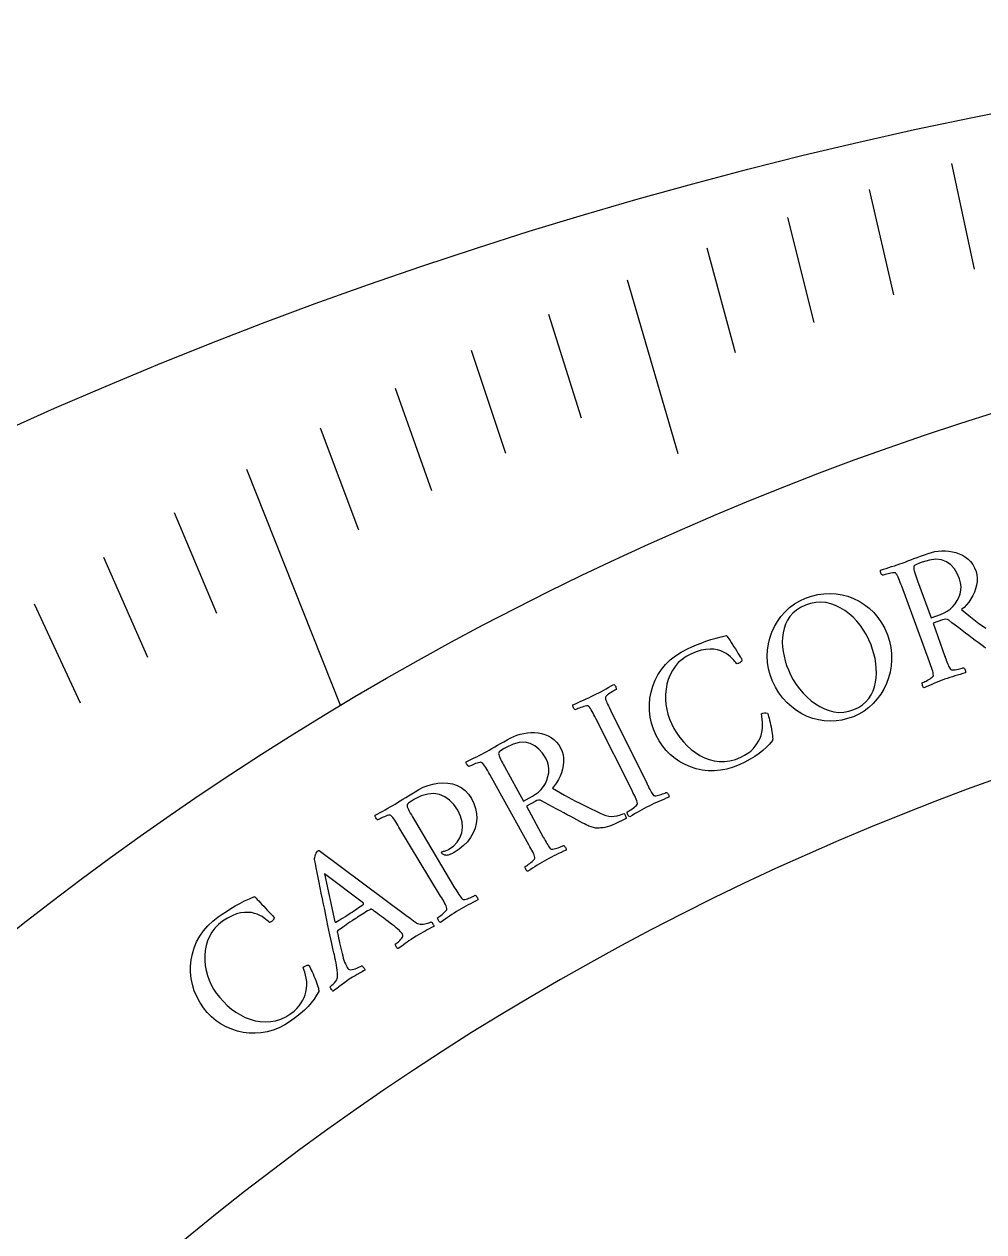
# Model space of a CAD drawing. Header units: millimetres. Extents: x -54 to 54, y -54 to 54.
# Drawn here: x -21.98 to -10.73, y 39.84 to 54 of the extents above; entities that cross this region are included whole.
import ezdxf

# ---------------------------------------------------------------- set-up
doc = ezdxf.new("R2010")
doc.units = ezdxf.units.MM
for name, color, linetype in [('CUT_INNER', 6, 'Continuous'), ('CUT_OUTER', 1, 'Continuous'), ('ENGRAVE', 7, 'Continuous'), ('ENGRAVE_FINE', 8, 'Continuous'), ('TEXT', 5, 'Continuous')]:
    doc.layers.add(name, color=color, linetype=linetype)

msp = doc.modelspace()

# ---------------------------------------------------------------- linework, layer by layer
at = {"layer": 'CUT_INNER'}
msp.add_arc((-0.0002, 15.431), 31.5489, 92.43396, 187.27977, dxfattribs=at)
at = {"layer": 'CUT_OUTER'}
msp.add_circle((0, 0), 54, dxfattribs=at)
at = {"layer": 'ENGRAVE'}
msp.add_lwpolyline([(-19.3731, 48.7815), (-18.2717, 46.0083)], dxfattribs=at)
msp.add_circle((0, 15.4308), 35.6208, dxfattribs=at)
at = {"layer": 'ENGRAVE_FINE'}
for points in [[(-11.1066, 52.3662), (-10.8435, 51.1257)], [(-12.0744, 52.0613), (-11.7877, 50.8251)], [(-13.0316, 51.7318), (-12.7214, 50.5003)], [(-13.9774, 51.3782), (-13.6438, 50.1519)], [(-14.9111, 51.0011), (-14.3161, 48.9661)], [(-15.8319, 50.6009), (-15.4517, 49.3859)], [(-16.7391, 50.1783), (-16.3359, 48.9695)], [(-17.6321, 49.7337), (-17.2059, 48.5316)], [(-18.5103, 49.2679), (-18.0613, 48.0728)], [(-20.2198, 48.275), (-19.7255, 47.0948)], [(-21.05, 47.7492), (-20.5333, 46.5771)], [(-21.8632, 47.2047), (-21.3243, 46.041)]]:
    msp.add_lwpolyline(points, dxfattribs=at)
at = {"layer": 'TEXT'}
msp.add_lwpolyline([(-10.7075, 46.6831), (-10.7342, 46.703), (-10.7635, 46.7249), (-10.7954, 46.749), (-10.8298, 46.7752), (-10.8661, 46.8029), (-10.9037, 46.8315), (-10.9426, 46.8609), (-10.9827, 46.8912), (-11.0232, 46.9219), (-11.0631, 46.9523), (-11.1023, 46.9824), (-11.141, 47.0122), (-11.1554, 47.0198), (-11.1725, 47.0227), (-11.1922, 47.0212), (-11.2146, 47.015), (-11.3242, 46.9759), (-11.1849, 46.5877), (-11.1837, 46.5845), (-11.1826, 46.5813), (-11.1814, 46.5781), (-11.1803, 46.5749), (-11.1791, 46.5717), (-11.178, 46.5685), (-11.1768, 46.5653), (-11.1757, 46.5621), (-11.1685, 46.5423), (-11.1615, 46.5235), (-11.1548, 46.5057), (-11.1482, 46.4889), (-11.1417, 46.4734), (-11.135, 46.4596), (-11.1282, 46.4475), (-11.1213, 46.4371), (-11.1157, 46.4332), (-11.1071, 46.4308), (-11.0954, 46.4297), (-11.0806, 46.43), (-11.0642, 46.4315), (-11.0474, 46.4337), (-11.0304, 46.4369), (-11.0131, 46.4409), (-10.997, 46.445), (-10.9837, 46.4486), (-10.9732, 46.4516), (-10.9655, 46.4541), (-10.9608, 46.45), (-10.9563, 46.4441), (-10.9518, 46.4364), (-10.9475, 46.4268), (-10.9441, 46.4169), (-10.9424, 46.4082), (-10.9425, 46.4006), (-10.9443, 46.3943), (-10.9764, 46.3853), (-11.0077, 46.3763), (-11.0383, 46.3675), (-11.0682, 46.3586), (-11.0979, 46.3496), (-11.1278, 46.34), (-11.1579, 46.3298), (-11.1883, 46.319), (-11.2178, 46.3081), (-11.2474, 46.2966), (-11.2772, 46.2846), (-11.307, 46.2721), (-11.337, 46.2593), (-11.3671, 46.2461), (-11.3975, 46.2327), (-11.4281, 46.219), (-11.4336, 46.2227), (-11.4385, 46.2285), (-11.4428, 46.2362), (-11.4465, 46.246), (-11.4493, 46.2562), (-11.4508, 46.265), (-11.4511, 46.2724), (-11.4502, 46.2785), (-11.4426, 46.2815), (-11.4326, 46.2859), (-11.4201, 46.2917), (-11.4051, 46.2988), (-11.3892, 46.3069), (-11.3739, 46.3155), (-11.3593, 46.3246), (-11.3452, 46.3342), (-11.3334, 46.3435), (-11.3251, 46.3518), (-11.3205, 46.359), (-11.3196, 46.3653), (-11.3209, 46.3803), (-11.3237, 46.3969), (-11.3282, 46.4151), (-11.3343, 46.4347), (-11.3413, 46.4555), (-11.3488, 46.4771), (-11.3568, 46.4993), (-11.3651, 46.5224), (-11.6917, 47.4092), (-11.7002, 47.4323), (-11.7086, 47.4546), (-11.7169, 47.4762), (-11.7251, 47.4971), (-11.7334, 47.5165), (-11.7418, 47.5336), (-11.7506, 47.5482), (-11.7595, 47.5606), (-11.7646, 47.5655), (-11.7732, 47.5683), (-11.7851, 47.5689), (-11.8004, 47.5673), (-11.8175, 47.5644), (-11.8348, 47.561), (-11.8521, 47.5571), (-11.8696, 47.5527), (-11.8858, 47.5483), (-11.8992, 47.5444), (-11.9099, 47.5412), (-11.9178, 47.5385), (-11.9227, 47.5424), (-11.9274, 47.5482), (-11.932, 47.5559), (-11.9365, 47.5654), (-11.9401, 47.5752), (-11.9419, 47.5839), (-11.9418, 47.5915), (-11.9399, 47.5979), (-11.9068, 47.6089), (-11.8741, 47.6196), (-11.8417, 47.6299), (-11.8097, 47.6399), (-11.778, 47.65), (-11.7465, 47.6603), (-11.7154, 47.671), (-11.6845, 47.682), (-11.652, 47.6939), (-11.6185, 47.7064), (-11.5837, 47.7196), (-11.5478, 47.7336), (-11.51, 47.7481), (-11.4694, 47.7633), (-11.4261, 47.7791), (-11.3801, 47.7954), (-11.3801, 47.7954), (-11.3429, 47.8068), (-11.3041, 47.8154), (-11.2638, 47.8212), (-11.2219, 47.8242), (-11.1795, 47.8242), (-11.1377, 47.8209), (-11.0965, 47.8144), (-11.056, 47.8046), (-11.0169, 47.7912), (-10.98, 47.7739), (-10.9454, 47.7527), (-10.9131, 47.7275), (-10.8839, 47.6981), (-10.8587, 47.6642), (-10.8375, 47.6258), (-10.8204, 47.583), (-10.8105, 47.5448), (-10.8061, 47.5053), (-10.8072, 47.4646), (-10.8137, 47.4226), (-10.8248, 47.3805), (-10.8396, 47.3396), (-10.858, 47.2998), (-10.8801, 47.2612), (-10.9049, 47.2248), (-10.9317, 47.192), (-10.9604, 47.1626), (-10.991, 47.1367), (-10.9475, 47.1012), (-10.9054, 47.0674), (-10.8645, 47.0352), (-10.8248, 47.0046), (-10.7856, 46.975), (-10.7459, 46.9457), (-10.7058, 46.9166)], dxfattribs=at)
for points in [[(-11.0128, 47.496), (-11.0401, 47.5599), (-11.0746, 47.6143), (-11.1166, 47.6594), (-11.166, 47.6949), (-11.2236, 47.7179), (-11.2903, 47.7254), (-11.366, 47.7174), (-11.4506, 47.6936), (-11.4617, 47.6895), (-11.4754, 47.6842), (-11.4916, 47.6777), (-11.5102, 47.67), (-11.5277, 47.6616), (-11.5404, 47.6532), (-11.5483, 47.6446), (-11.5513, 47.636), (-11.5512, 47.6233), (-11.5489, 47.6077), (-11.5444, 47.589), (-11.5378, 47.5674), (-11.5301, 47.5442), (-11.5221, 47.521), (-11.5139, 47.4977), (-11.5056, 47.4742), (-11.3472, 47.0399), (-11.2352, 47.0799), (-11.1955, 47.0966), (-11.1584, 47.1175), (-11.1238, 47.1428), (-11.0918, 47.1724), (-11.0634, 47.2054), (-11.0395, 47.241), (-11.0204, 47.2791), (-11.0058, 47.3198), (-10.997, 47.3623), (-10.9953, 47.4059), (-11.0005, 47.4504), (-11.0128, 47.496)], [(-12.8183, 47.2703), (-12.7475, 47.2951), (-12.6762, 47.3125), (-12.6045, 47.3227), (-12.5323, 47.3256), (-12.4606, 47.3213), (-12.3907, 47.31), (-12.3223, 47.2918), (-12.2557, 47.2666), (-12.1916, 47.2347), (-12.131, 47.1967), (-12.0739, 47.1523), (-12.0204, 47.1018), (-11.9714, 47.0451), (-11.9281, 46.9825), (-11.8905, 46.914), (-11.8585, 46.8395), (-11.8347, 46.7664), (-11.8187, 46.6932), (-11.8104, 46.6199), (-11.8097, 46.5466), (-11.8158, 46.4743), (-11.8282, 46.4038), (-11.8467, 46.3351), (-11.8713, 46.2683), (-11.9017, 46.2043), (-11.9376, 46.1443), (-11.9788, 46.0881), (-12.0254, 46.0357), (-12.077, 45.9882), (-12.1331, 45.9465), (-12.1937, 45.9107), (-12.2588, 45.8807), (-12.3256, 45.8574), (-12.3932, 45.8409), (-12.4617, 45.8313), (-12.5312, 45.8285), (-12.6004, 45.8324), (-12.6683, 45.8431), (-12.7349, 45.8605), (-12.8002, 45.8846), (-12.8634, 45.9152), (-12.9236, 45.9518), (-12.981, 45.9946), (-13.0354, 46.0435), (-13.0857, 46.0984), (-13.1309, 46.1589), (-13.1709, 46.2252), (-13.2056, 46.2974), (-13.2325, 46.3695), (-13.2519, 46.4421), (-13.2636, 46.5152), (-13.2675, 46.5888), (-13.2643, 46.6618), (-13.2545, 46.7332), (-13.2379, 46.8028), (-13.2147, 46.8708), (-13.185, 46.9361), (-13.1492, 46.9977), (-13.1073, 47.0556), (-13.0594, 47.1097), (-13.006, 47.159), (-12.948, 47.2022), (-12.8854, 47.2393), (-12.8183, 47.2703)], [(-12.8207, 47.1887), (-12.8767, 47.1623), (-12.9257, 47.1312), (-12.9677, 47.0953), (-13.0026, 47.0546), (-13.0313, 47.0105), (-13.0542, 46.9638), (-13.0715, 46.9147), (-13.0831, 46.8631), (-13.0897, 46.8099), (-13.0917, 46.7558), (-13.0892, 46.7008), (-13.0822, 46.6449), (-13.0714, 46.5893), (-13.0576, 46.5349), (-13.0406, 46.4817), (-13.0207, 46.4299), (-12.9936, 46.3713), (-12.9626, 46.3145), (-12.9275, 46.2595), (-12.8885, 46.2064), (-12.8462, 46.1562), (-12.8013, 46.1102), (-12.7538, 46.0683), (-12.7036, 46.0306), (-12.6514, 45.998), (-12.5978, 45.9717), (-12.5428, 45.9515), (-12.4863, 45.9376), (-12.4288, 45.931), (-12.3709, 45.9332), (-12.3125, 45.944), (-12.2535, 45.9634), (-12.1996, 45.9887), (-12.1525, 46.0187), (-12.1119, 46.0534), (-12.0781, 46.0929), (-12.0502, 46.1362), (-12.0275, 46.1825), (-12.0102, 46.2316), (-11.9981, 46.2836), (-11.9908, 46.3376), (-11.9879, 46.3924), (-11.9894, 46.4481), (-11.9952, 46.5047), (-12.0047, 46.5611), (-12.0172, 46.6162), (-12.0326, 46.67), (-12.0511, 46.7224), (-12.0763, 46.7818), (-12.1056, 46.8393), (-12.1389, 46.8949), (-12.1764, 46.9486), (-12.2174, 46.9992), (-12.2616, 47.0456), (-12.3088, 47.0878), (-12.3591, 47.1256), (-12.4118, 47.1582), (-12.4662, 47.1844), (-12.5223, 47.2043), (-12.58, 47.2178), (-12.639, 47.2238), (-12.6988, 47.2209), (-12.7593, 47.2092), (-12.8207, 47.1887)], [(-14.2044, 46.6766), (-14.1525, 46.6995), (-14.0989, 46.7219), (-14.0435, 46.7436), (-13.9865, 46.7648), (-13.928, 46.7847), (-13.8681, 46.8025), (-13.8068, 46.8184), (-13.7443, 46.8322), (-13.7426, 46.8298), (-13.7377, 46.8224), (-13.7296, 46.8101), (-13.7182, 46.7929), (-13.7047, 46.7724), (-13.6902, 46.7501), (-13.6749, 46.7261), (-13.6586, 46.7003), (-13.6422, 46.6742), (-13.6265, 46.6493), (-13.6116, 46.6257), (-13.5973, 46.6034), (-13.5849, 46.5838), (-13.5755, 46.5687), (-13.5692, 46.5579), (-13.5659, 46.5516), (-13.5641, 46.5474), (-13.5644, 46.5423), (-13.5668, 46.5363), (-13.5713, 46.5294), (-13.5773, 46.5225), (-13.584, 46.5165), (-13.5914, 46.5114), (-13.5995, 46.5072), (-13.6068, 46.5045), (-13.6139, 46.5027), (-13.6209, 46.502), (-13.6276, 46.5023), (-13.6361, 46.514), (-13.6475, 46.5282), (-13.6617, 46.5449), (-13.6787, 46.564), (-13.6989, 46.5839), (-13.7224, 46.603), (-13.7494, 46.6211), (-13.7799, 46.6383), (-13.814, 46.6531), (-13.8519, 46.6638), (-13.8936, 46.6704), (-13.9392, 46.673), (-13.9888, 46.6698), (-14.0428, 46.6592), (-14.1012, 46.641), (-14.1638, 46.6154), (-14.2184, 46.5867), (-14.2673, 46.5529), (-14.3107, 46.5139), (-14.3484, 46.4697), (-14.3805, 46.4216), (-14.4072, 46.3706), (-14.4285, 46.3167), (-14.4444, 46.2601), (-14.4549, 46.2018), (-14.4604, 46.143), (-14.4607, 46.0838), (-14.456, 46.0242), (-14.4466, 45.9653), (-14.4327, 45.9083), (-14.4145, 45.8532), (-14.3919, 45.8), (-14.3623, 45.7429), (-14.3291, 45.6881), (-14.2921, 45.6357), (-14.2514, 45.5857), (-14.2074, 45.5392), (-14.1607, 45.4972), (-14.1112, 45.4598), (-14.059, 45.427), (-14.0045, 45.3996), (-13.9482, 45.3787), (-13.89, 45.3642), (-13.8299, 45.3562), (-13.7684, 45.3556), (-13.7058, 45.3636), (-13.6422, 45.3803), (-13.5774, 45.4056), (-13.534, 45.4274), (-13.4956, 45.4512), (-13.4623, 45.4771), (-13.434, 45.5049), (-13.4098, 45.5339), (-13.3888, 45.5629), (-13.3711, 45.592), (-13.3566, 45.6212), (-13.3411, 45.6612), (-13.3303, 45.7009), (-13.3242, 45.7404), (-13.323, 45.7796), (-13.3247, 45.8173), (-13.3275, 45.8519), (-13.3315, 45.8836), (-13.3366, 45.9122), (-13.3196, 45.9203), (-13.302, 45.9249), (-13.2838, 45.926), (-13.265, 45.9237), (-13.2615, 45.9144), (-13.2573, 45.9011), (-13.2525, 45.8837), (-13.247, 45.8624), (-13.2411, 45.8384), (-13.2352, 45.8134), (-13.2293, 45.7873), (-13.2234, 45.7602), (-13.2179, 45.7331), (-13.2132, 45.7074), (-13.2095, 45.683), (-13.2066, 45.6599), (-13.2048, 45.6393), (-13.2044, 45.6225), (-13.2052, 45.6095), (-13.2074, 45.6002), (-13.2405, 45.5601), (-13.2776, 45.5217), (-13.3187, 45.4848), (-13.3638, 45.4494), (-13.4136, 45.4152), (-13.469, 45.3818), (-13.5299, 45.3492), (-13.5964, 45.3174), (-13.6696, 45.2879), (-13.7427, 45.2663), (-13.8159, 45.2524), (-13.889, 45.2463), (-13.9612, 45.2474), (-14.0315, 45.2552), (-14.1001, 45.2698), (-14.1668, 45.291), (-14.231, 45.3183), (-14.2917, 45.3514), (-14.3491, 45.39), (-14.403, 45.4344), (-14.4527, 45.484), (-14.4974, 45.5383), (-14.537, 45.5974), (-14.5716, 45.6614), (-14.6018, 45.7323), (-14.6247, 45.804), (-14.6401, 45.8767), (-14.6481, 45.9503), (-14.6489, 46.0238), (-14.6428, 46.0963), (-14.6298, 46.1679), (-14.6099, 46.2384), (-14.5831, 46.3068), (-14.5492, 46.372), (-14.5084, 46.434), (-14.4605, 46.4926), (-14.406, 46.5469), (-14.3451, 46.5957), (-14.2779, 46.6389), (-14.2044, 46.6766)], [(-15.3014, 46.1315), (-15.2714, 46.1467), (-15.2419, 46.162), (-15.213, 46.1775), (-15.1846, 46.1932), (-15.1562, 46.209), (-15.127, 46.225), (-15.0971, 46.2412), (-15.0665, 46.2575), (-15.0605, 46.2545), (-15.055, 46.2493), (-15.0499, 46.242), (-15.0452, 46.2326), (-15.0415, 46.2228), (-15.0391, 46.2141), (-15.0382, 46.2067), (-15.0386, 46.2005), (-15.0461, 46.1966), (-15.0561, 46.191), (-15.0684, 46.1838), (-15.0832, 46.1749), (-15.0989, 46.1651), (-15.1138, 46.1551), (-15.128, 46.1451), (-15.1415, 46.1349), (-15.1529, 46.125), (-15.1608, 46.1159), (-15.1651, 46.1076), (-15.1659, 46.1), (-15.1633, 46.0877), (-15.1593, 46.0742), (-15.1539, 46.0595), (-15.1471, 46.0436), (-15.1393, 46.0268), (-15.1311, 46.0092), (-15.1223, 45.991), (-15.113, 45.972), (-15.1115, 45.969), (-15.11, 45.9659), (-15.1085, 45.9629), (-15.107, 45.9598), (-15.1054, 45.9568), (-15.1039, 45.9537), (-15.1024, 45.9507), (-15.1009, 45.9476), (-14.6818, 45.1006), (-14.6803, 45.0976), (-14.6788, 45.0945), (-14.6773, 45.0915), (-14.6757, 45.0884), (-14.6742, 45.0854), (-14.6727, 45.0823), (-14.6712, 45.0793), (-14.6697, 45.0762), (-14.6603, 45.0574), (-14.6512, 45.0395), (-14.6425, 45.0226), (-14.634, 45.0066), (-14.6258, 44.992), (-14.6176, 44.9791), (-14.6094, 44.9679), (-14.6014, 44.9583), (-14.5954, 44.9551), (-14.5865, 44.9537), (-14.5748, 44.9539), (-14.5601, 44.9559), (-14.544, 44.9593), (-14.5276, 44.9634), (-14.511, 44.9685), (-14.4943, 44.9744), (-14.4788, 44.9804), (-14.466, 44.9855), (-14.4559, 44.9897), (-14.4485, 44.9931), (-14.4434, 44.9896), (-14.4382, 44.9842), (-14.4329, 44.977), (-14.4275, 44.968), (-14.423, 44.9586), (-14.4203, 44.9501), (-14.4195, 44.9426), (-14.4206, 44.9361), (-14.4514, 44.9234), (-14.4815, 44.911), (-14.5109, 44.8986), (-14.5396, 44.8865), (-14.568, 44.8741), (-14.5967, 44.8611), (-14.6254, 44.8475), (-14.6544, 44.8333), (-14.6825, 44.8191), (-14.7106, 44.8043), (-14.7387, 44.789), (-14.7669, 44.7732), (-14.7952, 44.7569), (-14.8237, 44.7404), (-14.8523, 44.7236), (-14.8811, 44.7065), (-14.887, 44.7096), (-14.8925, 44.7147), (-14.8977, 44.7219), (-14.9025, 44.7312), (-14.9064, 44.741), (-14.909, 44.7496), (-14.9101, 44.7569), (-14.9099, 44.7631), (-14.9027, 44.7669), (-14.8933, 44.7725), (-14.8815, 44.7796), (-14.8675, 44.7884), (-14.8526, 44.7983), (-14.8384, 44.8085), (-14.8249, 44.8192), (-14.812, 44.8304), (-14.8013, 44.841), (-14.7941, 44.8502), (-14.7904, 44.8579), (-14.7901, 44.8642), (-14.7931, 44.8791), (-14.7979, 44.8952), (-14.8044, 44.9127), (-14.8126, 44.9315), (-14.8221, 44.9514), (-14.832, 44.9719), (-14.8424, 44.9932), (-14.8533, 45.0151), (-15.2774, 45.8597), (-15.2885, 45.8816), (-15.2994, 45.9028), (-15.3101, 45.9234), (-15.3206, 45.9432), (-15.331, 45.9615), (-15.3414, 45.9775), (-15.3517, 45.9911), (-15.362, 46.0023), (-15.3677, 46.0066), (-15.3765, 46.0084), (-15.3884, 46.0076), (-15.4035, 46.0043), (-15.4202, 45.9994), (-15.4371, 45.994), (-15.4542, 45.9879), (-15.4716, 45.9813), (-15.4876, 45.9749), (-15.5008, 45.9693), (-15.5112, 45.9648), (-15.5189, 45.9611), (-15.5241, 45.9645), (-15.5295, 45.9697), (-15.5349, 45.9768), (-15.5405, 45.9857), (-15.5452, 45.9951), (-15.548, 46.0035), (-15.5488, 46.0111), (-15.5476, 46.0177), (-15.516, 46.0324), (-15.4845, 46.0469), (-15.4531, 46.061), (-15.422, 46.0749), (-15.3912, 46.0887), (-15.3608, 46.1027), (-15.3309, 46.117), (-15.3014, 46.1315)], [(-16.2744, 45.6321), (-16.2394, 45.6492), (-16.2025, 45.6637), (-16.1635, 45.6757), (-16.1226, 45.6852), (-16.0807, 45.6918), (-16.0389, 45.695), (-15.9972, 45.695), (-15.9557, 45.6916), (-15.915, 45.6845), (-15.8759, 45.6731), (-15.8384, 45.6575), (-15.8025, 45.6376), (-15.7691, 45.6132), (-15.7389, 45.5836), (-15.7121, 45.549), (-15.6884, 45.5093), (-15.6727, 45.4731), (-15.6622, 45.4348), (-15.657, 45.3944), (-15.6569, 45.3519), (-15.6613, 45.3086), (-15.6696, 45.2659), (-15.6816, 45.2237), (-15.6974, 45.1821), (-15.7163, 45.1423), (-15.7376, 45.1057), (-15.7614, 45.0723), (-15.7876, 45.0419), (-15.7392, 45.0136), (-15.6923, 44.9868), (-15.6468, 44.9613), (-15.6029, 44.9373), (-15.5595, 44.9141), (-15.5158, 44.8913), (-15.4716, 44.8689), (-15.4271, 44.8467), (-15.3811, 44.8242), (-15.3327, 44.8005), (-15.2819, 44.7756), (-15.2287, 44.7496), (-15.1936, 44.7343), (-15.1595, 44.7229), (-15.1263, 44.7155), (-15.0941, 44.712), (-15.0612, 44.7129), (-15.0259, 44.7185), (-14.9881, 44.7288), (-14.9478, 44.7438), (-14.9421, 44.7405), (-14.9369, 44.7347), (-14.9324, 44.7264), (-14.9284, 44.7155), (-14.9252, 44.7046), (-14.9229, 44.6961), (-14.9215, 44.6899), (-14.921, 44.6862), (-14.968, 44.6628), (-15.0113, 44.6422), (-15.0509, 44.6246), (-15.0868, 44.61), (-15.1189, 44.5981), (-15.1468, 44.5888), (-15.1705, 44.5821), (-15.1901, 44.5781), (-15.2034, 44.577), (-15.2193, 44.5759), (-15.2377, 44.575), (-15.2588, 44.5741), (-15.2819, 44.5751), (-15.3065, 44.5795), (-15.3327, 44.5874), (-15.3604, 44.5988), (-15.3729, 44.6049), (-15.3898, 44.6135), (-15.4111, 44.6245), (-15.437, 44.6379), (-15.4665, 44.6534), (-15.4988, 44.6705), (-15.5341, 44.6894), (-15.5721, 44.7099), (-15.6123, 44.7316), (-15.6539, 44.754), (-15.6969, 44.777), (-15.7413, 44.8007), (-15.786, 44.8247), (-15.8301, 44.8485), (-15.8736, 44.8721), (-15.9164, 44.8956), (-15.9318, 44.9008), (-15.9492, 44.9011), (-15.9684, 44.8965), (-15.9895, 44.887), (-16.0918, 44.8312), (-15.8937, 44.4694), (-15.8921, 44.4664), (-15.8905, 44.4634), (-15.8888, 44.4605), (-15.8872, 44.4575), (-15.8856, 44.4545), (-15.8839, 44.4515), (-15.8823, 44.4485), (-15.8807, 44.4456), (-15.8705, 44.4271), (-15.8607, 44.4097), (-15.8513, 44.3931), (-15.8422, 44.3775), (-15.8333, 44.3632), (-15.8246, 44.3506), (-15.816, 44.3398), (-15.8075, 44.3306), (-15.8014, 44.3276), (-15.7925, 44.3265), (-15.7808, 44.3273), (-15.7662, 44.3299), (-15.7502, 44.3339), (-15.734, 44.3387), (-15.7177, 44.3445), (-15.7012, 44.3511), (-15.686, 44.3577), (-15.6734, 44.3633), (-15.6635, 44.3679), (-15.6562, 44.3716), (-15.651, 44.3683), (-15.6456, 44.3632), (-15.64, 44.3562), (-15.6342, 44.3474), (-15.6293, 44.3382), (-15.6263, 44.3298), (-15.6252, 44.3223), (-15.626, 44.3158), (-15.6563, 44.3019), (-15.6858, 44.2882), (-15.7147, 44.2747), (-15.7429, 44.2613), (-15.7708, 44.2478), (-15.7988, 44.2336), (-15.827, 44.2189), (-15.8553, 44.2035), (-15.8828, 44.1881), (-15.9103, 44.1722), (-15.9378, 44.1557), (-15.9653, 44.1387), (-15.9929, 44.1213), (-16.0207, 44.1037), (-16.0486, 44.0857), (-16.0767, 44.0674), (-16.0827, 44.0702), (-16.0884, 44.0751), (-16.0938, 44.0821), (-16.099, 44.0913), (-16.1034, 44.1008), (-16.1063, 44.1093), (-16.1077, 44.1166), (-16.1077, 44.1228), (-16.1007, 44.1269), (-16.0915, 44.1328), (-16.0801, 44.1405), (-16.0664, 44.1498), (-16.0519, 44.1603), (-16.0381, 44.1711), (-16.0251, 44.1824), (-16.0127, 44.194), (-16.0024, 44.2051), (-15.9956, 44.2146), (-15.9922, 44.2225), (-15.9923, 44.2288), (-15.9958, 44.2435), (-16.0012, 44.2594), (-16.0085, 44.2766), (-16.0175, 44.2951), (-16.0277, 44.3145), (-16.0385, 44.3346), (-16.0498, 44.3554), (-16.0616, 44.3769), (-16.5222, 45.2021), (-16.5342, 45.2236), (-16.5459, 45.2444), (-16.5575, 45.2644), (-16.5688, 45.2838), (-16.58, 45.3017), (-16.591, 45.3172), (-16.6019, 45.3303), (-16.6127, 45.3411), (-16.6185, 45.3452), (-16.6273, 45.3466), (-16.6392, 45.3453), (-16.6541, 45.3414), (-16.6706, 45.3359), (-16.6871, 45.3298), (-16.7036, 45.3233), (-16.7202, 45.3162), (-16.7355, 45.3093), (-16.7482, 45.3035), (-16.7582, 45.2986), (-16.7656, 45.2947), (-16.771, 45.2978), (-16.7766, 45.3028), (-16.7823, 45.3096), (-16.7883, 45.3183), (-16.7934, 45.3275), (-16.7965, 45.3358), (-16.7976, 45.3433), (-16.7967, 45.35), (-16.7657, 45.366), (-16.735, 45.3816), (-16.7047, 45.3968), (-16.6746, 45.4117), (-16.6448, 45.4266), (-16.6154, 45.4417), (-16.5862, 45.4571), (-16.5574, 45.4727), (-16.5272, 45.4895), (-16.496, 45.5071), (-16.4638, 45.5256), (-16.4305, 45.5449), (-16.3953, 45.5652), (-16.3576, 45.5865), (-16.3173, 45.6088), (-16.2744, 45.6321)], [(-15.865, 45.3934), (-15.9019, 45.4523), (-15.9445, 45.5007), (-15.9929, 45.5387), (-16.0473, 45.5661), (-16.1078, 45.5799), (-16.1748, 45.5769), (-16.2483, 45.5572), (-16.3282, 45.5206), (-16.3386, 45.5148), (-16.3512, 45.5074), (-16.3662, 45.4985), (-16.3834, 45.488), (-16.3994, 45.477), (-16.4107, 45.4666), (-16.4171, 45.457), (-16.4187, 45.448), (-16.4166, 45.4355), (-16.4119, 45.4204), (-16.4046, 45.4027), (-16.3947, 45.3824), (-16.3835, 45.3607), (-16.372, 45.3389), (-16.3603, 45.3172), (-16.3484, 45.2953), (-16.1244, 44.8909), (-16.02, 44.9478), (-15.9834, 44.9705), (-15.95, 44.997), (-15.9198, 45.0273), (-15.8927, 45.0615), (-15.8698, 45.0986), (-15.8518, 45.1374), (-15.8387, 45.1781), (-15.8307, 45.2205), (-15.8286, 45.2639), (-15.8337, 45.3071), (-15.8458, 45.3503), (-15.865, 45.3934)], [(-16.736, 44.921), (-16.7074, 44.8627), (-16.6876, 44.8042), (-16.6765, 44.7454), (-16.6741, 44.6864), (-16.68, 44.6282), (-16.694, 44.5719), (-16.7161, 44.5174), (-16.7462, 44.4648), (-16.7839, 44.4149), (-16.8287, 44.3689), (-16.8808, 44.3265), (-16.9401, 44.2877), (-16.9487, 44.283), (-16.9588, 44.278), (-16.9705, 44.2728), (-16.9836, 44.2674), (-16.9971, 44.2624), (-17.0096, 44.2586), (-17.0212, 44.2561), (-17.0318, 44.2547), (-17.0357, 44.2557), (-17.041, 44.2569), (-17.0478, 44.2583), (-17.0562, 44.2601), (-17.0647, 44.2628), (-17.0724, 44.2673), (-17.079, 44.2735), (-17.0847, 44.2814), (-17.087, 44.2867), (-17.0871, 44.2911), (-17.085, 44.2945), (-17.0806, 44.2969), (-17.0714, 44.2997), (-17.062, 44.3024), (-17.0521, 44.3052), (-17.042, 44.3079), (-17.0316, 44.3112), (-17.0212, 44.3153), (-17.0105, 44.3203), (-16.9998, 44.3262), (-16.9468, 44.3638), (-16.9041, 44.4082), (-16.8717, 44.4595), (-16.8494, 44.5177), (-16.8395, 44.5806), (-16.8441, 44.6461), (-16.8634, 44.714), (-16.8973, 44.7845), (-16.9415, 44.8497), (-16.9917, 44.902), (-17.0479, 44.9414), (-17.1101, 44.9678), (-17.1774, 44.9791), (-17.2488, 44.9736), (-17.3243, 44.9511), (-17.4037, 44.9116), (-17.4138, 44.9054), (-17.4262, 44.8976), (-17.4409, 44.8881), (-17.4577, 44.877), (-17.4733, 44.8654), (-17.4841, 44.8547), (-17.4902, 44.8448), (-17.4916, 44.8358), (-17.489, 44.8234), (-17.4838, 44.8085), (-17.4758, 44.791), (-17.4652, 44.771), (-17.4532, 44.7498), (-17.4409, 44.7285), (-17.4284, 44.7071), (-17.4158, 44.6857), (-16.9335, 43.8756), (-16.9209, 43.8546), (-16.9086, 43.8344), (-16.8967, 43.815), (-16.885, 43.7964), (-16.8736, 43.7792), (-16.8624, 43.7643), (-16.8513, 43.7516), (-16.8404, 43.7411), (-16.8342, 43.7384), (-16.8253, 43.7376), (-16.8136, 43.7388), (-16.7991, 43.7419), (-16.7833, 43.7465), (-16.7675, 43.7518), (-16.7517, 43.7579), (-16.7359, 43.7649), (-16.7213, 43.7718), (-16.7092, 43.7777), (-16.6997, 43.7826), (-16.6926, 43.7865), (-16.6873, 43.7834), (-16.6817, 43.7784), (-16.6759, 43.7717), (-16.6698, 43.7631), (-16.6645, 43.754), (-16.6612, 43.7458), (-16.6598, 43.7384), (-16.6604, 43.7318), (-16.6901, 43.7168), (-16.7192, 43.702), (-16.7475, 43.6875), (-16.7752, 43.6731), (-16.8026, 43.6586), (-16.8301, 43.6434), (-16.8578, 43.6276), (-16.8855, 43.6113), (-16.9123, 43.5949), (-16.939, 43.5781), (-16.9656, 43.5609), (-16.9921, 43.5432), (-17.0186, 43.525), (-17.0455, 43.5065), (-17.0725, 43.4877), (-17.0999, 43.4684), (-17.106, 43.471), (-17.1119, 43.4757), (-17.1176, 43.4825), (-17.1231, 43.4915), (-17.1278, 43.5009), (-17.131, 43.5092), (-17.1327, 43.5165), (-17.1329, 43.5226), (-17.1261, 43.527), (-17.1173, 43.5331), (-17.1064, 43.541), (-17.0935, 43.5506), (-17.0799, 43.5613), (-17.0668, 43.5725), (-17.0543, 43.5841), (-17.0425, 43.5961), (-17.0326, 43.6076), (-17.0261, 43.6173), (-17.023, 43.6253), (-17.0233, 43.6316), (-17.0274, 43.6461), (-17.0334, 43.6619), (-17.0412, 43.6788), (-17.0509, 43.6969), (-17.0618, 43.716), (-17.0733, 43.7357), (-17.0853, 43.7561), (-17.0979, 43.7771), (-17.5861, 44.5863), (-17.5988, 44.6073), (-17.6113, 44.6277), (-17.6236, 44.6473), (-17.6356, 44.6663), (-17.6474, 44.6837), (-17.659, 44.6988), (-17.6704, 44.7116), (-17.6815, 44.722), (-17.6875, 44.7258), (-17.6964, 44.7269), (-17.7082, 44.7252), (-17.723, 44.7208), (-17.7392, 44.7146), (-17.7555, 44.708), (-17.7718, 44.7009), (-17.7881, 44.6932), (-17.8031, 44.6858), (-17.8156, 44.6794), (-17.8254, 44.6742), (-17.8327, 44.67), (-17.8382, 44.673), (-17.8439, 44.6778), (-17.8499, 44.6844), (-17.8562, 44.6928), (-17.8616, 44.7018), (-17.865, 44.71), (-17.8664, 44.7175), (-17.8657, 44.7242), (-17.8353, 44.7413), (-17.8053, 44.758), (-17.7754, 44.7743), (-17.7459, 44.7903), (-17.7167, 44.8062), (-17.6878, 44.8224), (-17.6593, 44.8388), (-17.631, 44.8555), (-17.6015, 44.8733), (-17.5709, 44.8921), (-17.5393, 44.9117), (-17.5068, 44.9322), (-17.4724, 44.9537), (-17.4355, 44.9764), (-17.396, 45.0001), (-17.3539, 45.025), (-17.3006, 45.0529), (-17.2454, 45.0749), (-17.1885, 45.0912), (-17.1297, 45.1017), (-17.0709, 45.1057), (-17.0139, 45.1027), (-16.9586, 45.0925), (-16.905, 45.0752), (-16.8549, 45.0499), (-16.8101, 45.0158), (-16.7705, 44.9728), (-16.736, 44.921)], [(-18.3366, 43.0546), (-18.3374, 43.0583), (-18.3398, 43.0692), (-18.3438, 43.0873), (-18.3494, 43.1128), (-18.3563, 43.1444), (-18.3645, 43.1812), (-18.3738, 43.2232), (-18.3843, 43.2704), (-18.3955, 43.3216), (-18.4071, 43.3758), (-18.4191, 43.433), (-18.4313, 43.4931), (-18.4439, 43.5552), (-18.4568, 43.618), (-18.4699, 43.6817), (-18.4833, 43.7463), (-18.4966, 43.8106), (-18.5094, 43.8736), (-18.5219, 43.9354), (-18.534, 43.9958), (-18.5454, 44.0539), (-18.5561, 44.1084), (-18.5659, 44.1594), (-18.5749, 44.2069), (-18.5749, 44.218), (-18.5729, 44.2311), (-18.5688, 44.2462), (-18.5627, 44.2633), (-18.5556, 44.2797), (-18.5486, 44.2926), (-18.5416, 44.3021), (-18.5347, 44.3083), (-18.5329, 44.3093), (-18.5313, 44.3101), (-18.5301, 44.3104), (-18.5291, 44.3105), (-18.5281, 44.3104), (-18.5267, 44.3104), (-18.5247, 44.3105), (-18.5224, 44.3108), (-17.5041, 43.5548), (-17.4545, 43.5169), (-17.4172, 43.4887), (-17.3923, 43.4702), (-17.3797, 43.4613), (-17.3675, 43.4547), (-17.3534, 43.4503), (-17.3375, 43.448), (-17.3198, 43.4477), (-17.3016, 43.4491), (-17.284, 43.4516), (-17.267, 43.4551), (-17.2508, 43.4597), (-17.2364, 43.4645), (-17.225, 43.4686), (-17.2166, 43.472), (-17.2113, 43.4747), (-17.2047, 43.4711), (-17.1985, 43.4656), (-17.1927, 43.4579), (-17.1872, 43.4482), (-17.1826, 43.4385), (-17.1792, 43.4309), (-17.1771, 43.4253), (-17.1762, 43.4217), (-17.2043, 43.4071), (-17.2308, 43.3931), (-17.2559, 43.3799), (-17.2794, 43.3675), (-17.3032, 43.3545), (-17.3288, 43.3399), (-17.3563, 43.3235), (-17.3858, 43.3054), (-17.4166, 43.2859), (-17.4444, 43.2678), (-17.4692, 43.2509), (-17.4911, 43.2354), (-17.5128, 43.2197), (-17.5372, 43.202), (-17.5642, 43.1826), (-17.5938, 43.1612), (-17.5999, 43.1637), (-17.6059, 43.1683), (-17.6117, 43.175), (-17.6174, 43.1838), (-17.6221, 43.1932), (-17.6251, 43.2017), (-17.6263, 43.2093), (-17.6259, 43.216), (-17.6164, 43.2226), (-17.6051, 43.2315), (-17.592, 43.2427), (-17.5771, 43.2563), (-17.5628, 43.2704), (-17.5517, 43.2833), (-17.5439, 43.295), (-17.5392, 43.3056), (-17.5388, 43.3122), (-17.5402, 43.3197), (-17.5434, 43.328), (-17.5485, 43.3372), (-17.5557, 43.3469), (-17.5662, 43.3585), (-17.5802, 43.3722), (-17.5977, 43.3879), (-17.6177, 43.405), (-17.6394, 43.4229), (-17.6627, 43.4416), (-17.6878, 43.4611), (-17.7135, 43.4808), (-17.7391, 43.5), (-17.7644, 43.519), (-17.7896, 43.5375), (-17.8135, 43.555), (-17.8352, 43.5709), (-17.8548, 43.5852), (-17.8721, 43.5979), (-17.8864, 43.6082), (-17.8965, 43.6156), (-17.9026, 43.62), (-17.9047, 43.6215), (-17.9051, 43.6216), (-17.9062, 43.6219), (-17.9082, 43.6223), (-17.9109, 43.6229), (-17.9139, 43.6234), (-17.9166, 43.6233), (-17.919, 43.6228), (-17.921, 43.6218), (-17.9368, 43.613), (-17.9541, 43.6028), (-17.9729, 43.5913), (-17.9933, 43.5785), (-18.014, 43.5652), (-18.034, 43.5524), (-18.0533, 43.5401), (-18.0718, 43.5281), (-18.0766, 43.5251), (-18.0814, 43.522), (-18.0862, 43.5189), (-18.0909, 43.5158), (-18.0956, 43.5128), (-18.1, 43.51), (-18.1042, 43.5073), (-18.1082, 43.5047), (-18.1357, 43.4868), (-18.161, 43.4702), (-18.1841, 43.4548), (-18.205, 43.4407), (-18.226, 43.4261), (-18.2497, 43.4092), (-18.2759, 43.3901), (-18.3048, 43.3688), (-18.3057, 43.3679), (-18.3067, 43.3665), (-18.3077, 43.3646), (-18.3086, 43.3622), (-18.3095, 43.3599), (-18.3101, 43.3582), (-18.3104, 43.3572), (-18.3106, 43.3569), (-18.3099, 43.3539), (-18.3079, 43.3451), (-18.3046, 43.3303), (-18.3, 43.3096), (-18.2944, 43.2849), (-18.2884, 43.2579), (-18.2819, 43.2287), (-18.2749, 43.1972), (-18.2677, 43.1653), (-18.2604, 43.1346), (-18.253, 43.105), (-18.2456, 43.0768), (-18.2384, 43.049), (-18.2308, 43.0241), (-18.2229, 43.0021), (-18.2148, 42.9831), (-18.2068, 42.9665), (-18.1992, 42.9519), (-18.1922, 42.9394), (-18.1857, 42.9289), (-18.1774, 42.9203), (-18.1661, 42.915), (-18.1519, 42.9133), (-18.1348, 42.915), (-18.1165, 42.919), (-18.0986, 42.9243), (-18.0812, 42.9307), (-18.0643, 42.9384), (-18.0492, 42.9459), (-18.0374, 42.952), (-18.0288, 42.9566), (-18.0234, 42.9598), (-18.0197, 42.958), (-18.015, 42.9541), (-18.0092, 42.948), (-18.0023, 42.9398), (-17.9956, 42.9308), (-17.9905, 42.9228), (-17.9869, 42.9155), (-17.9849, 42.9091), (-18.0026, 42.8989), (-18.0191, 42.8894), (-18.0343, 42.8808), (-18.0482, 42.873), (-18.0614, 42.8657), (-18.0747, 42.8583), (-18.0879, 42.851), (-18.1011, 42.8436), (-18.1153, 42.8354), (-18.1312, 42.8257), (-18.149, 42.8144), (-18.1686, 42.8016), (-18.1882, 42.7884), (-18.206, 42.776), (-18.2221, 42.7645), (-18.2363, 42.7538), (-18.2496, 42.7436), (-18.2629, 42.7333), (-18.2762, 42.723), (-18.2896, 42.7128), (-18.3038, 42.7018), (-18.3199, 42.6897), (-18.3378, 42.6762), (-18.3576, 42.6616), (-18.3611, 42.6633), (-18.3656, 42.6674), (-18.3709, 42.6738), (-18.3771, 42.6825), (-18.3831, 42.6919), (-18.3878, 42.7003), (-18.3911, 42.7077), (-18.3931, 42.7142), (-18.3836, 42.7213), (-18.3719, 42.7315), (-18.3581, 42.7446), (-18.342, 42.7608), (-18.327, 42.778), (-18.3161, 42.7942), (-18.3095, 42.8094), (-18.3072, 42.8237), (-18.306, 42.8511), (-18.3066, 42.8789), (-18.3089, 42.9071), (-18.3129, 42.9356), (-18.3181, 42.9646), (-18.3238, 42.9941), (-18.3299, 43.0241), (-18.3366, 43.0546)], [(-18.4585, 44.0393), (-18.3364, 43.4754), (-18.3362, 43.4752), (-18.3356, 43.4746), (-18.3345, 43.4736), (-18.333, 43.4722), (-18.3314, 43.4709), (-18.3299, 43.4702), (-18.3287, 43.4699), (-18.3276, 43.4703), (-18.308, 43.4818), (-18.2867, 43.4947), (-18.2636, 43.5088), (-18.2388, 43.5241), (-18.2144, 43.5393), (-18.1926, 43.553), (-18.1734, 43.5652), (-18.1568, 43.5759), (-18.1353, 43.5898), (-18.1151, 43.6034), (-18.0961, 43.6164), (-18.0783, 43.629), (-18.0608, 43.6416), (-18.0423, 43.6547), (-18.0231, 43.6684), (-18.0029, 43.6826), (-18.0014, 43.684), (-18.0005, 43.6858), (-18.0005, 43.6879), (-18.0011, 43.6904), (-18.0021, 43.6928), (-18.0027, 43.6945), (-18.0031, 43.6955), (-18.0032, 43.6958)], [(-19.7044, 43.5342), (-19.6575, 43.5663), (-19.6089, 43.5981), (-19.5585, 43.6297), (-19.5064, 43.661), (-19.4525, 43.6913), (-19.3969, 43.7199), (-19.3396, 43.7467), (-19.2806, 43.7718), (-19.2786, 43.7697), (-19.2724, 43.7633), (-19.2621, 43.7528), (-19.2478, 43.738), (-19.2307, 43.7203), (-19.2124, 43.701), (-19.1929, 43.6802), (-19.1722, 43.6578), (-19.1513, 43.6352), (-19.1313, 43.6136), (-19.1123, 43.5932), (-19.0941, 43.5738), (-19.0784, 43.5569), (-19.0664, 43.5437), (-19.0581, 43.5343), (-19.0537, 43.5287), (-19.0512, 43.5249), (-19.0505, 43.5199), (-19.0518, 43.5135), (-19.055, 43.5059), (-19.0596, 43.498), (-19.0651, 43.4908), (-19.0714, 43.4845), (-19.0786, 43.4789), (-19.0853, 43.4749), (-19.092, 43.4719), (-19.0987, 43.4699), (-19.1053, 43.4689), (-19.1159, 43.4789), (-19.1297, 43.4907), (-19.1467, 43.5045), (-19.1669, 43.5202), (-19.1904, 43.5361), (-19.2171, 43.5504), (-19.2469, 43.5633), (-19.28, 43.5746), (-19.3162, 43.5829), (-19.3555, 43.5864), (-19.3977, 43.5853), (-19.4429, 43.5795), (-19.4912, 43.5672), (-19.5423, 43.5468), (-19.5963, 43.5183), (-19.6532, 43.4815), (-19.7016, 43.4433), (-19.7435, 43.4011), (-19.7789, 43.3548), (-19.8078, 43.3044), (-19.8306, 43.2512), (-19.8475, 43.1962), (-19.8585, 43.1393), (-19.8637, 43.0807), (-19.8633, 43.0215), (-19.8579, 42.9627), (-19.8474, 42.9044), (-19.8318, 42.8467), (-19.8116, 42.7905), (-19.7876, 42.737), (-19.7595, 42.6863), (-19.7275, 42.6381), (-19.688, 42.5874), (-19.6452, 42.5397), (-19.5992, 42.495), (-19.55, 42.4533), (-19.4983, 42.4156), (-19.4447, 42.383), (-19.3892, 42.3553), (-19.3318, 42.3326), (-19.2732, 42.3158), (-19.214, 42.3056), (-19.1541, 42.302), (-19.0936, 42.3051), (-19.033, 42.3159), (-18.973, 42.3353), (-18.9135, 42.3634), (-18.8545, 42.4001), (-18.8158, 42.4295), (-18.7825, 42.46), (-18.7544, 42.4915), (-18.7317, 42.5241), (-18.7133, 42.557), (-18.698, 42.5894), (-18.6859, 42.6212), (-18.677, 42.6526), (-18.6691, 42.6948), (-18.6658, 42.7358), (-18.6671, 42.7757), (-18.6731, 42.8145), (-18.6817, 42.8512), (-18.6908, 42.8847), (-18.7006, 42.9151), (-18.7109, 42.9424), (-18.6956, 42.9534), (-18.6792, 42.9612), (-18.6615, 42.9656), (-18.6426, 42.9668), (-18.6374, 42.9583), (-18.6309, 42.946), (-18.6229, 42.9298), (-18.6136, 42.9098), (-18.6034, 42.8874), (-18.593, 42.8639), (-18.5824, 42.8393), (-18.5716, 42.8137), (-18.5612, 42.7881), (-18.5519, 42.7637), (-18.5438, 42.7404), (-18.5367, 42.7182), (-18.5312, 42.6983), (-18.5276, 42.6819), (-18.5261, 42.6689), (-18.5266, 42.6593), (-18.5517, 42.6139), (-18.5811, 42.5693), (-18.6147, 42.5255), (-18.6525, 42.4824), (-18.6952, 42.4396), (-18.7435, 42.3967), (-18.7974, 42.3534), (-18.8569, 42.3099), (-18.9235, 42.2675), (-18.9914, 42.2328), (-19.0607, 42.2057), (-19.1314, 42.1863), (-19.2026, 42.1741), (-19.2732, 42.1689), (-19.3433, 42.1705), (-19.4128, 42.1791), (-19.4809, 42.1942), (-19.5467, 42.2155), (-19.6101, 42.243), (-19.6713, 42.2767), (-19.7293, 42.3163), (-19.7832, 42.3615), (-19.833, 42.4123), (-19.8787, 42.4688), (-19.9215, 42.533), (-19.9571, 42.5993), (-19.9857, 42.6679), (-20.007, 42.7387), (-20.0213, 42.8109), (-20.0286, 42.8833), (-20.029, 42.956), (-20.0224, 43.029), (-20.0086, 43.1012), (-19.9873, 43.1715), (-19.9586, 43.2399), (-19.9223, 43.3064), (-19.8787, 43.3697), (-19.8278, 43.4289), (-19.7697, 43.4837), (-19.7044, 43.5342)]]:
    msp.add_lwpolyline(points, close=True, dxfattribs=at)

doc.saveas('drawing.dxf')
